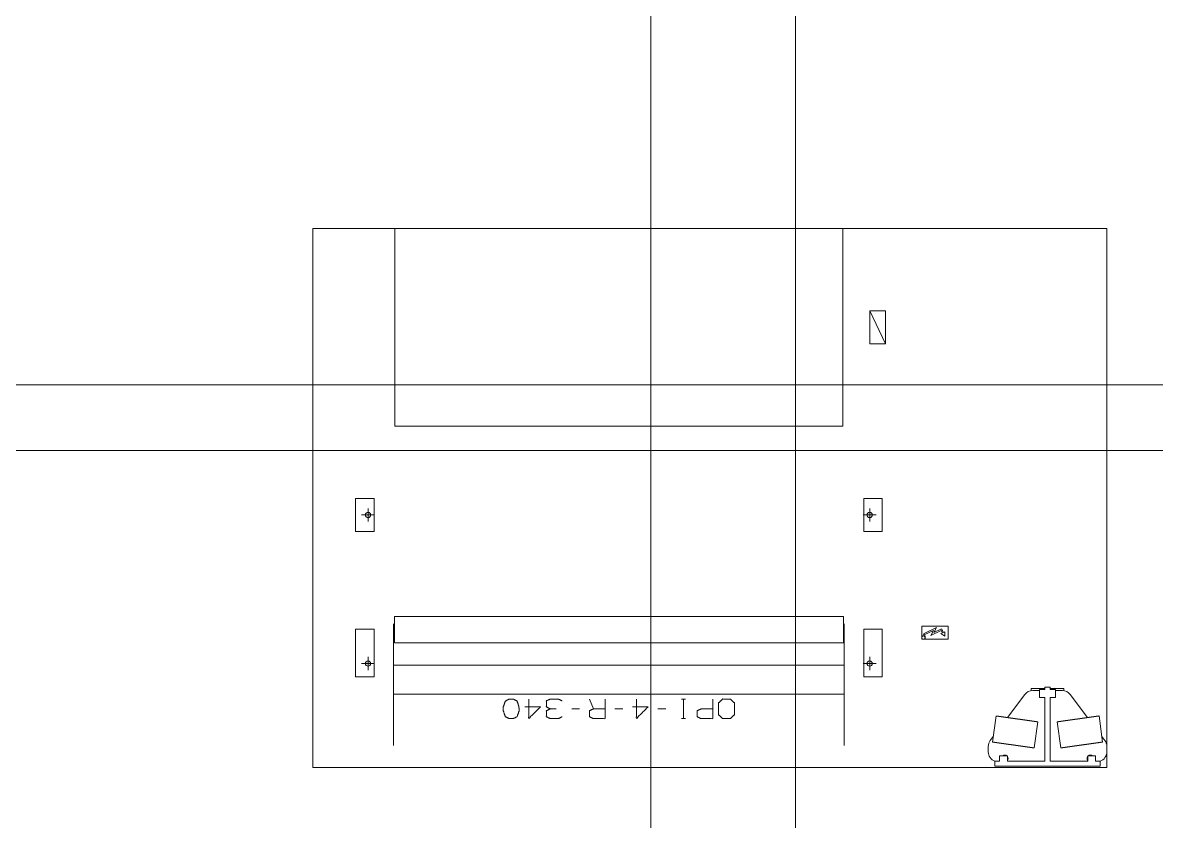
# Model space of a CAD drawing. Header units: millimetres. Extents: x 3056 to 110866, y 16649 to 58349.
# Drawn here: x 74738 to 83344, y 44535 to 50597 of the extents above; entities that cross this region are included whole.
import ezdxf

# ---------------------------------------------------------------- set-up
doc = ezdxf.new("R2010")
doc.units = ezdxf.units.MM
doc.layers.add('1', color=7, linetype='Continuous', true_color=0xffffff)

msp = doc.modelspace()

# ---------------------------------------------------------------- linework, layer by layer
at = {"layer": '1', "color": 143, "linetype": 'Continuous', "lineweight": 13}
for p, q in [((79506.5, 54003.3), (79506.5, 17870.4)), ((80606.5, 17870.4), (80606.5, 53903.3)), ((90886.5, 47849.3), (49320.5, 47849.3)), ((90886.5, 47349.3), (49320.5, 47349.3))]:
    msp.add_line(p, q, dxfattribs=at)
at = {"layer": '1', "color": 4, "linetype": 'Continuous', "lineweight": 13}
for p, q in [((76940.5, 44942.3), (76940.5, 49035.3)), ((76940.5, 44942.3), (76940.5, 49035.3)), ((76940.5, 49035.3), (82968.5, 49035.3)), ((76940.5, 49035.3), (82968.5, 49035.3)), ((82968.5, 49035.3), (82968.5, 44942.3)), ((82968.5, 49035.3), (82968.5, 44942.3)), ((81288.5, 48160.3), (81168.5, 48410.3)), ((81168.5, 48410.3), (81288.5, 48410.3)), ((81168.5, 48160.3), (81168.5, 48410.3)), ((81288.5, 48410.3), (81288.5, 48160.3)), ((81288.5, 48160.3), (81168.5, 48160.3)), ((77564.5, 47535.3), (80964.5, 47535.3)), ((77266, 46735.3), (77266, 46985.3)), ((77266, 46985.3), (77406, 46985.3)), ((77360.5, 46810.3), (77360.5, 46910.3)), ((77406, 46985.3), (77406, 46735.3)), ((81123, 46735.3), (81123, 46985.3)), ((81123, 46985.3), (81263.5, 46985.3)), ((81168.5, 46810.3), (81168.5, 46910.3)), ((81263.5, 46985.3), (81263.5, 46735.3)), ((77410.5, 46860.3), (77310.5, 46860.3)), ((81218.5, 46860.3), (81118.5, 46860.3)), ((77406, 46735.3), (77266, 46735.3)), ((81263.5, 46735.3), (81123, 46735.3)), ((77560.5, 46090.3), (80968.5, 46090.3)), ((77560.5, 45890.3), (77560.5, 46090.3)), ((80968.5, 46090.3), (80968.5, 45890.3)), ((77266, 45632.3), (77266, 45992.3)), ((77266, 45992.3), (77406, 45992.3)), ((77406, 45992.3), (77406, 45632.3)), ((81123, 45632.3), (81123, 45992.3)), ((81123, 45992.3), (81263.5, 45992.3)), ((81263.5, 45992.3), (81263.5, 45632.3)), ((81563.5, 45917.3), (81563.5, 46017.3)), ((81563.5, 46017.3), (81763.5, 46017.3)), ((81576.7, 45958.7), (81675.5, 46005)), ((81576.7, 45958.7), (81581.3, 45949.8)), ((81581.3, 45949.8), (81652.6, 45983.2)), ((81652.6, 45983.2), (81633.2, 45946.6)), ((81710, 45982.7), (81633.2, 45946.6)), ((81675.5, 46005), (81656, 45968.4)), ((81656, 45968.4), (81714.1, 45995.6)), ((81720.4, 45964.6), (81709.3, 45959.5)), ((81709.3, 45959.5), (81740.1, 45940.3)), ((81710, 45982.7), (81720.4, 45964.6)), ((81714.1, 45995.6), (81729.5, 45968.8)), ((81740.1, 45973.8), (81729.5, 45968.8)), ((81740.1, 45973.8), (81740.1, 45940.3)), ((81763.5, 46017.3), (81763.5, 45917.3)), ((80968.5, 45890.3), (77560.5, 45890.3)), ((81563.5, 45942.3), (81588.5, 45942.3)), ((81763.5, 45917.3), (81563.5, 45917.3)), ((81588.5, 45942.3), (81588.5, 45917.3)), ((77410.5, 45732.3), (77310.5, 45732.3)), ((77360.5, 45682.3), (77360.5, 45782.3)), ((80974.5, 45719.7), (77554.5, 45719.7)), ((81218.5, 45732.3), (81118.5, 45732.3)), ((81168.5, 45682.3), (81168.5, 45782.3)), ((77406, 45632.3), (77266, 45632.3)), ((81263.5, 45632.3), (81123, 45632.3)), ((82393.5, 45527.2), (82393.5, 45543.3)), ((82498.5, 45543.3), (82393.5, 45543.3)), ((82406, 45528.3), (82458.5, 45528.3)), ((82458.5, 45475.3), (82458.5, 45535.3)), ((82498.5, 45535.3), (82458.5, 45535.3)), ((82498.5, 45553.3), (82538.5, 45553.3)), ((82498.5, 45535.3), (82498.5, 45553.3)), ((82538.5, 45535.3), (82538.5, 45553.3)), ((82643.5, 45543.3), (82538.5, 45543.3)), ((82538.5, 45535.3), (82578.5, 45535.3)), ((82578.5, 45475.3), (82578.5, 45535.3)), ((82578.5, 45528.3), (82631, 45528.3)), ((82643.5, 45527.2), (82643.5, 45543.3)), ((77554.5, 45500.6), (80974.5, 45500.6)), ((79040.9, 45463.1), (79070.6, 45388.1)), ((79769.6, 45463.1), (79739.9, 45463.1)), ((79754, 45314.6), (79754, 45463.1)), ((82346, 45498.3), (82214.1, 45322.4)), ((82498.5, 45475.3), (82458.5, 45475.3)), ((82498.5, 44992.3), (82498.5, 45475.3)), ((82538.5, 45475.3), (82578.5, 45475.3)), ((82538.5, 44992.3), (82538.5, 45475.3)), ((82822.9, 45322.4), (82691, 45498.3)), ((78907.1, 45388.1), (78966.5, 45388.1)), ((79234, 45388.1), (79293.4, 45388.1)), ((79560.9, 45388.1), (79620.3, 45388.1)), ((79769.6, 45314.6), (79739.9, 45314.6)), ((82127.7, 45334.6), (82099.9, 45136.5)), ((82416.7, 45092), (82444.6, 45290.1)), ((82592.4, 45290.1), (82620.2, 45092)), ((82937.1, 45136.5), (82909.3, 45334.6)), ((82068.5, 45062.3), (82068.5, 45103.3)), ((82105.7, 45177.9), (82083.5, 45148.3)), ((82953.5, 45148.3), (82931.3, 45177.9)), ((82153.5, 44992.3), (82153.5, 45032.3)), ((82153.5, 45032.3), (82213.5, 45032.3)), ((82213.5, 44992.3), (82213.5, 45032.3)), ((82823.5, 44992.3), (82823.5, 45032.3)), ((82823.5, 45032.3), (82883.5, 45032.3)), ((82883.5, 44992.3), (82883.5, 45032.3)), ((82968.5, 44942.3), (76940.5, 44942.3)), ((82968.5, 44942.3), (76940.5, 44942.3)), ((82153.5, 44992.3), (82118.5, 44992.3)), ((82118.5, 44952.3), (82118.5, 44992.3)), ((82118.5, 44952.3), (82918.5, 44952.3)), ((82498.5, 44992.3), (82213.5, 44992.3)), ((82823.5, 44992.3), (82538.5, 44992.3)), ((82918.5, 44992.3), (82883.5, 44992.3)), ((82918.5, 44952.3), (82918.5, 44992.3))]:
    msp.add_line(p, q, dxfattribs=at)
for centre, radius in [((77360.5, 46860.3), 20), ((81168.5, 46860.3), 20), ((81576, 45929.8), 12.5), ((77360.5, 45732.3), 20), ((81168.5, 45732.3), 20)]:
    msp.add_circle(centre, radius, dxfattribs=at)
for centre, radius, start, end in [((82406, 45453.3), 75, 90, 143.1301), ((82631, 45453.3), 75, 36.8699, 90), ((82143.5, 45103.3), 75, 143.1301, 180), ((82893.5, 45103.3), 75, 0, 36.8699), ((82143.5, 45062.3), 75, 180, 250.52766), ((82193.5, 45012.3), 25, 90, 126.87188), ((82193.5, 45012.3), 25, 53.12812, 90), ((82193.5, 45012.3), 25, 323.12812, 36.86625), ((82843.5, 45012.3), 25, 143.13375, 216.87188), ((82843.5, 45012.3), 25, 90, 126.87188), ((82843.5, 45012.3), 25, 53.12812, 90), ((82893.5, 45062.3), 75, 289.47234, 0)]:
    msp.add_arc(centre, radius, start, end, dxfattribs=at)
for points, knots in [([(77564.5, 49035.3), (77564.5, 49035.2), (77564.5, 49034.9), (77564.5, 49034.4), (77564.5, 49033.7), (77564.5, 49032.7), (77564.5, 49031.6), (77564.5, 49030.9), (77564.5, 49029.5), (77564.5, 49028.7), (77564.5, 49027), (77564.5, 49025.1), (77564.5, 49022.9), (77564.5, 49020.6), (77564.5, 49018), (77564.5, 49015.3), (77564.5, 49012.3), (77564.5, 49009.2), (77564.5, 49005.9), (77564.5, 49002.3), (77564.5, 48998.6), (77564.5, 48994.7), (77564.5, 48990.5), (77564.5, 48986.2), (77564.5, 48981.7), (77564.5, 48977), (77564.5, 48974.6), (77564.5, 48969.6), (77564.5, 48964.4), (77564.5, 48959.1), (77564.5, 48953.5), (77564.5, 48947.8), (77564.5, 48941.9), (77564.5, 48935.8), (77564.5, 48929.6), (77564.5, 48923.1), (77564.5, 48916.5), (77564.5, 48909.7), (77564.5, 48902.8), (77564.5, 48895.7), (77564.5, 48888.4), (77564.5, 48884.7), (77564.5, 48877.2), (77564.5, 48869.5), (77564.5, 48861.6), (77564.5, 48853.6), (77564.5, 48845.4), (77564.5, 48837.1), (77564.5, 48828.6), (77564.5, 48820), (77564.5, 48811.2), (77564.5, 48802.3), (77564.5, 48793.3), (77564.5, 48784.1), (77564.5, 48774.7), (77564.5, 48765.3), (77564.5, 48755.7), (77564.5, 48746), (77564.5, 48736.1), (77564.5, 48726.1), (77564.5, 48716), (77564.5, 48705.8), (77564.5, 48695.5), (77564.5, 48685.1), (77564.5, 48674.5), (77564.5, 48663.9), (77564.5, 48653.1), (77564.5, 48642.3), (77564.5, 48631.3), (77564.5, 48620.3), (77564.5, 48609.1), (77564.5, 48597.9), (77564.5, 48586.6), (77564.5, 48575.2), (77564.5, 48563.7), (77564.5, 48557.9), (77564.5, 48546.3), (77564.5, 48540.5), (77564.5, 48528.8), (77564.5, 48517.1), (77564.5, 48511.1), (77564.5, 48499.3), (77564.5, 48487.4), (77564.5, 48475.4), (77564.5, 48463.4), (77564.5, 48451.3), (77564.5, 48439.2), (77564.5, 48427), (77564.5, 48414.9), (77564.5, 48402.6), (77564.5, 48390.4), (77564.5, 48378.1), (77564.5, 48365.7), (77564.5, 48353.4), (77564.5, 48341), (77564.5, 48328.7), (77564.5, 48316.3), (77564.5, 48303.9), (77564.5, 48291.5), (77564.5, 48285.3)], [0, 0, 0.000141, 0.00055, 0.001235, 0.002187, 0.003415, 0.004918, 0.005807, 0.007719, 0.008735, 0.011056, 0.013638, 0.016496, 0.019621, 0.023015, 0.026677, 0.0306, 0.034791, 0.03925, 0.043963, 0.048944, 0.054186, 0.059683, 0.06544, 0.071444, 0.077709, 0.080969, 0.087608, 0.094502, 0.101642, 0.109022, 0.116656, 0.124523, 0.13263, 0.140976, 0.149556, 0.158368, 0.167413, 0.176684, 0.186181, 0.195897, 0.200814, 0.210861, 0.221127, 0.231597, 0.242287, 0.25318, 0.264279, 0.275574, 0.287075, 0.298766, 0.310647, 0.322719, 0.334975, 0.347414, 0.360029, 0.372821, 0.385789, 0.398919, 0.412212, 0.425674, 0.439284, 0.453049, 0.46697, 0.481031, 0.495234, 0.509578, 0.524049, 0.538661, 0.553393, 0.568245, 0.583216, 0.598301, 0.613499, 0.628802, 0.636507, 0.651958, 0.659705, 0.675298, 0.690982, 0.698863, 0.714675, 0.730557, 0.746516, 0.762546, 0.778633, 0.79479, 0.810997, 0.82726, 0.843572, 0.85992, 0.87631, 0.892735, 0.909181, 0.925663, 0.942159, 0.958676, 0.9752, 0.991731, 1, 1]), ([(80964.5, 48285.3), (80964.5, 48297.7), (80964.5, 48310.1), (80964.5, 48322.5), (80964.5, 48334.9), (80964.5, 48347.2), (80964.5, 48359.6), (80964.5, 48371.9), (80964.5, 48384.2), (80964.5, 48396.5), (80964.5, 48408.7), (80964.5, 48414.9), (80964.5, 48427), (80964.5, 48439.2), (80964.5, 48451.3), (80964.5, 48463.4), (80964.5, 48475.4), (80964.5, 48487.4), (80964.5, 48499.3), (80964.5, 48511.1), (80964.5, 48522.9), (80964.5, 48534.7), (80964.5, 48546.3), (80964.5, 48557.9), (80964.5, 48569.4), (80964.5, 48575.2), (80964.5, 48586.6), (80964.5, 48592.2), (80964.5, 48603.5), (80964.5, 48614.7), (80964.5, 48625.8), (80964.5, 48636.8), (80964.5, 48647.7), (80964.5, 48658.5), (80964.5, 48669.2), (80964.5, 48679.8), (80964.5, 48690.3), (80964.5, 48700.7), (80964.5, 48710.9), (80964.5, 48721.1), (80964.5, 48726.1), (80964.5, 48736.1), (80964.5, 48746), (80964.5, 48755.7), (80964.5, 48765.3), (80964.5, 48770), (80964.5, 48779.4), (80964.5, 48788.7), (80964.5, 48797.8), (80964.5, 48806.8), (80964.5, 48815.6), (80964.5, 48824.3), (80964.5, 48832.9), (80964.5, 48841.3), (80964.5, 48849.5), (80964.5, 48857.6), (80964.5, 48865.5), (80964.5, 48873.3), (80964.5, 48880.9), (80964.5, 48888.4), (80964.5, 48895.7), (80964.5, 48902.8), (80964.5, 48909.7), (80964.5, 48916.5), (80964.5, 48923.1), (80964.5, 48926.4), (80964.5, 48932.7), (80964.5, 48938.9), (80964.5, 48944.9), (80964.5, 48950.7), (80964.5, 48956.3), (80964.5, 48961.8), (80964.5, 48964.4), (80964.5, 48969.6), (80964.5, 48974.6), (80964.5, 48979.4), (80964.5, 48984), (80964.5, 48988.4), (80964.5, 48992.6), (80964.5, 48996.6), (80964.5, 48998.6), (80964.5, 49002.3), (80964.5, 49005.9), (80964.5, 49009.2), (80964.5, 49012.3), (80964.5, 49015.3), (80964.5, 49016.7), (80964.5, 49019.3), (80964.5, 49021.8), (80964.5, 49022.9), (80964.5, 49025.1), (80964.5, 49027), (80964.5, 49028.7), (80964.5, 49030.3), (80964.5, 49031.6), (80964.5, 49032.7), (80964.5, 49033.7), (80964.5, 49034), (80964.5, 49034.6), (80964.5, 49035), (80964.5, 49035.2), (80964.5, 49035.3)], [0, 0, 0.016538, 0.033069, 0.049586, 0.066096, 0.082585, 0.099045, 0.115485, 0.131896, 0.148265, 0.164598, 0.17274, 0.189003, 0.20521, 0.221367, 0.237454, 0.253484, 0.269443, 0.285325, 0.301137, 0.316856, 0.332498, 0.348042, 0.363493, 0.378846, 0.386501, 0.401699, 0.409241, 0.42427, 0.439185, 0.453973, 0.468642, 0.483183, 0.497598, 0.511871, 0.526003, 0.539987, 0.55383, 0.567525, 0.581057, 0.587788, 0.601081, 0.614211, 0.627179, 0.639971, 0.646279, 0.658802, 0.671156, 0.68332, 0.695293, 0.707083, 0.718675, 0.730077, 0.741274, 0.752267, 0.763054, 0.773638, 0.784009, 0.794162, 0.804103, 0.813819, 0.823316, 0.832587, 0.841632, 0.850444, 0.85479, 0.863257, 0.871484, 0.879471, 0.887225, 0.894725, 0.901992, 0.905498, 0.912392, 0.919031, 0.925423, 0.931554, 0.937439, 0.943069, 0.948438, 0.951056, 0.956037, 0.96075, 0.965209, 0.9694, 0.973323, 0.975158, 0.978678, 0.981938, 0.983504, 0.986362, 0.988944, 0.991265, 0.993304, 0.995082, 0.996585, 0.997813, 0.998293, 0.999111, 0.999654, 0.999929, 1, 1]), ([(77564.5, 48285.3), (77564.5, 48272.9), (77564.5, 48260.5), (77564.5, 48248.1), (77564.5, 48235.7), (77564.5, 48229.5), (77564.5, 48217.2), (77564.5, 48204.9), (77564.5, 48192.5), (77564.5, 48180.2), (77564.5, 48168), (77564.5, 48155.7), (77564.5, 48143.5), (77564.5, 48131.4), (77564.5, 48119.3), (77564.5, 48107.2), (77564.5, 48095.2), (77564.5, 48083.2), (77564.5, 48071.3), (77564.5, 48059.4), (77564.5, 48047.7), (77564.5, 48035.9), (77564.5, 48024.3), (77564.5, 48012.7), (77564.5, 48001.2), (77564.5, 47995.4), (77564.5, 47984), (77564.5, 47978.4), (77564.5, 47967.1), (77564.5, 47955.9), (77564.5, 47944.8), (77564.5, 47933.8), (77564.5, 47928.3), (77564.5, 47917.5), (77564.5, 47906.7), (77564.5, 47896.1), (77564.5, 47885.5), (77564.5, 47875.1), (77564.5, 47864.8), (77564.5, 47854.6), (77564.5, 47844.5), (77564.5, 47839.5), (77564.5, 47829.6), (77564.5, 47819.8), (77564.5, 47810.1), (77564.5, 47800.6), (77564.5, 47795.9), (77564.5, 47786.5), (77564.5, 47777.3), (77564.5, 47768.3), (77564.5, 47759.4), (77564.5, 47750.6), (77564.5, 47742), (77564.5, 47733.5), (77564.5, 47725.2), (77564.5, 47717), (77564.5, 47709), (77564.5, 47701.1), (77564.5, 47693.4), (77564.5, 47685.9), (77564.5, 47678.5), (77564.5, 47671.3), (77564.5, 47664.3), (77564.5, 47657.4), (77564.5, 47650.7), (77564.5, 47644.2), (77564.5, 47637.9), (77564.5, 47631.7), (77564.5, 47625.7), (77564.5, 47619.9), (77564.5, 47617.1), (77564.5, 47611.5), (77564.5, 47608.8), (77564.5, 47603.5), (77564.5, 47598.5), (77564.5, 47593.6), (77564.5, 47588.9), (77564.5, 47584.4), (77564.5, 47580.1), (77564.5, 47575.9), (77564.5, 47572), (77564.5, 47570.1), (77564.5, 47566.5), (77564.5, 47563.1), (77564.5, 47559.8), (77564.5, 47556.8), (77564.5, 47553.9), (77564.5, 47551.3), (77564.5, 47548.8), (77564.5, 47546.6), (77564.5, 47544.6), (77564.5, 47542.7), (77564.5, 47541.1), (77564.5, 47539.7), (77564.5, 47538.4), (77564.5, 47537.4), (77564.5, 47536.6), (77564.5, 47536), (77564.5, 47535.6), (77564.5, 47535.4), (77564.5, 47535.3)], [0, 0, 0.016531, 0.033062, 0.049579, 0.06609, 0.07433, 0.090812, 0.107259, 0.123684, 0.140074, 0.156429, 0.172734, 0.188998, 0.205204, 0.221361, 0.237455, 0.253478, 0.269438, 0.285327, 0.301132, 0.316859, 0.332494, 0.348044, 0.363496, 0.378849, 0.386497, 0.401695, 0.409237, 0.424266, 0.439181, 0.453969, 0.468645, 0.475948, 0.490419, 0.504763, 0.518965, 0.533027, 0.546948, 0.560713, 0.574323, 0.587785, 0.594432, 0.607647, 0.620693, 0.633569, 0.646276, 0.652584, 0.665023, 0.677278, 0.68935, 0.701232, 0.71293, 0.724424, 0.73572, 0.746818, 0.757712, 0.768401, 0.778878, 0.789137, 0.799184, 0.809013, 0.818622, 0.828006, 0.837165, 0.846097, 0.854789, 0.863256, 0.871483, 0.87947, 0.887224, 0.890977, 0.898357, 0.901991, 0.909004, 0.915771, 0.92229, 0.928555, 0.934567, 0.940317, 0.945813, 0.951056, 0.953546, 0.958393, 0.962979, 0.967304, 0.971361, 0.975157, 0.978685, 0.981945, 0.984929, 0.987653, 0.990108, 0.992288, 0.994193, 0.99583, 0.997199, 0.998293, 0.999111, 0.999654, 0.999929, 1, 1]), ([(80964.5, 47535.3), (80964.5, 47535.4), (80964.5, 47535.7), (80964.5, 47536.2), (80964.5, 47536.6), (80964.5, 47537.4), (80964.5, 47538.4), (80964.5, 47539.7), (80964.5, 47541.1), (80964.5, 47542.7), (80964.5, 47544.6), (80964.5, 47546.6), (80964.5, 47548.8), (80964.5, 47550), (80964.5, 47552.6), (80964.5, 47555.3), (80964.5, 47558.2), (80964.5, 47561.4), (80964.5, 47564.7), (80964.5, 47568.3), (80964.5, 47572), (80964.5, 47575.9), (80964.5, 47580.1), (80964.5, 47584.4), (80964.5, 47588.9), (80964.5, 47593.6), (80964.5, 47598.5), (80964.5, 47603.5), (80964.5, 47608.8), (80964.5, 47611.5), (80964.5, 47617.1), (80964.5, 47622.8), (80964.5, 47628.7), (80964.5, 47634.8), (80964.5, 47641), (80964.5, 47647.5), (80964.5, 47654.1), (80964.5, 47660.9), (80964.5, 47667.8), (80964.5, 47674.9), (80964.5, 47678.5), (80964.5, 47685.9), (80964.5, 47693.4), (80964.5, 47701.1), (80964.5, 47709), (80964.5, 47717), (80964.5, 47721.1), (80964.5, 47729.3), (80964.5, 47737.7), (80964.5, 47746.3), (80964.5, 47755), (80964.5, 47763.8), (80964.5, 47772.8), (80964.5, 47781.9), (80964.5, 47791.2), (80964.5, 47800.6), (80964.5, 47810.1), (80964.5, 47819.8), (80964.5, 47829.6), (80964.5, 47839.5), (80964.5, 47849.5), (80964.5, 47859.7), (80964.5, 47864.8), (80964.5, 47875.1), (80964.5, 47885.5), (80964.5, 47896.1), (80964.5, 47906.7), (80964.5, 47917.5), (80964.5, 47928.3), (80964.5, 47939.3), (80964.5, 47950.3), (80964.5, 47961.5), (80964.5, 47972.7), (80964.5, 47978.4), (80964.5, 47989.7), (80964.5, 48001.2), (80964.5, 48006.9), (80964.5, 48018.5), (80964.5, 48024.3), (80964.5, 48035.9), (80964.5, 48047.7), (80964.5, 48059.4), (80964.5, 48065.4), (80964.5, 48077.2), (80964.5, 48089.2), (80964.5, 48101.2), (80964.5, 48113.2), (80964.5, 48125.3), (80964.5, 48137.5), (80964.5, 48149.6), (80964.5, 48161.9), (80964.5, 48174.1), (80964.5, 48180.2), (80964.5, 48192.5), (80964.5, 48204.9), (80964.5, 48217.2), (80964.5, 48229.5), (80964.5, 48241.9), (80964.5, 48254.3), (80964.5, 48266.7), (80964.5, 48279.1), (80964.5, 48285.3)], [0, 0, 0.000141, 0.00055, 0.001228, 0.001707, 0.002801, 0.00417, 0.005807, 0.007712, 0.009892, 0.012347, 0.015071, 0.018055, 0.019622, 0.023015, 0.026677, 0.0306, 0.034791, 0.03925, 0.043963, 0.048944, 0.054187, 0.059683, 0.065433, 0.071445, 0.07771, 0.084229, 0.090996, 0.098009, 0.101643, 0.109023, 0.11665, 0.124524, 0.132631, 0.140977, 0.149557, 0.158369, 0.167415, 0.176686, 0.186182, 0.190987, 0.200816, 0.210863, 0.221122, 0.231599, 0.242288, 0.247735, 0.258728, 0.269925, 0.281327, 0.292919, 0.304709, 0.316682, 0.328846, 0.341193, 0.353724, 0.366431, 0.379307, 0.392353, 0.405568, 0.418946, 0.432478, 0.439287, 0.453052, 0.466973, 0.481035, 0.495237, 0.509581, 0.524052, 0.538657, 0.553397, 0.568249, 0.58322, 0.590763, 0.605904, 0.621151, 0.628806, 0.644209, 0.651956, 0.667506, 0.683141, 0.698868, 0.706749, 0.722596, 0.738521, 0.754516, 0.770581, 0.786703, 0.802889, 0.819123, 0.835408, 0.851741, 0.859926, 0.876316, 0.892741, 0.909188, 0.92567, 0.942165, 0.958683, 0.975207, 0.991738, 1, 1]), ([(77554.5, 46034.3), (77554.5, 46031.6), (77554.5, 46026), (77554.5, 46023.2), (77554.5, 46017.4), (77554.5, 46011.5), (77554.5, 46005.4), (77554.5, 45999.1), (77554.5, 45992.6), (77554.5, 45986), (77554.5, 45979.3), (77554.5, 45975.8), (77554.5, 45968.8), (77554.5, 45961.7), (77554.5, 45954.4), (77554.5, 45947), (77554.5, 45939.5), (77554.5, 45935.7), (77554.5, 45927.9), (77554.5, 45920), (77554.5, 45912), (77554.5, 45903.9), (77554.5, 45895.6), (77554.5, 45887.3), (77554.5, 45878.8), (77554.5, 45870.2), (77554.5, 45861.5), (77554.5, 45857.1), (77554.5, 45848.2), (77554.5, 45839.2), (77554.5, 45830.2), (77554.5, 45821.1), (77554.5, 45816.5), (77554.5, 45807.2), (77554.5, 45802.5), (77554.5, 45793.1), (77554.5, 45783.7), (77554.5, 45774.1), (77554.5, 45764.5), (77554.5, 45754.9), (77554.5, 45745.1), (77554.5, 45735.4), (77554.5, 45725.5), (77554.5, 45715.7), (77554.5, 45705.7), (77554.5, 45695.8), (77554.5, 45685.8), (77554.5, 45675.8), (77554.5, 45665.7), (77554.5, 45655.6), (77554.5, 45645.5), (77554.5, 45635.4), (77554.5, 45625.3), (77554.5, 45615.2), (77554.5, 45610.1)], [0, 0, 0.006424, 0.019473, 0.026097, 0.039744, 0.05379, 0.068223, 0.08303, 0.098224, 0.113779, 0.129709, 0.137855, 0.154309, 0.171112, 0.188252, 0.205728, 0.223542, 0.232523, 0.250798, 0.269385, 0.288272, 0.307457, 0.326917, 0.346652, 0.366661, 0.386932, 0.407452, 0.417831, 0.438713, 0.45982, 0.481151, 0.502707, 0.513522, 0.535377, 0.546392, 0.568522, 0.590839, 0.613305, 0.635946, 0.658725, 0.681653, 0.704705, 0.727883, 0.751173, 0.774562, 0.798039, 0.821603, 0.845242, 0.868944, 0.892695, 0.916496, 0.940335, 0.964186, 0.988062, 1, 1]), ([(80974.5, 45110.1), (80974.5, 45110.2), (80974.5, 45110.4), (80974.5, 45110.8), (80974.5, 45111.4), (80974.5, 45112.2), (80974.5, 45113.2), (80974.5, 45114.4), (80974.5, 45115.8), (80974.5, 45117.5), (80974.5, 45119.3), (80974.5, 45121.3), (80974.5, 45123.5), (80974.5, 45126), (80974.5, 45128.6), (80974.5, 45129.9), (80974.5, 45132.8), (80974.5, 45136), (80974.5, 45139.3), (80974.5, 45142.7), (80974.5, 45146.4), (80974.5, 45150.3), (80974.5, 45154.4), (80974.5, 45158.6), (80974.5, 45163), (80974.5, 45167.6), (80974.5, 45172.4), (80974.5, 45177.4), (80974.5, 45182.5), (80974.5, 45187.9), (80974.5, 45193.3), (80974.5, 45199), (80974.5, 45204.8), (80974.5, 45210.8), (80974.5, 45213.9), (80974.5, 45220.1), (80974.5, 45226.5), (80974.5, 45233.1), (80974.5, 45239.8), (80974.5, 45246.7), (80974.5, 45253.7), (80974.5, 45260.8), (80974.5, 45264.4), (80974.5, 45271.8), (80974.5, 45279.3), (80974.5, 45286.9), (80974.5, 45294.7), (80974.5, 45302.6), (80974.5, 45310.6), (80974.5, 45318.7), (80974.5, 45327), (80974.5, 45335.4), (80974.5, 45339.6), (80974.5, 45348.2), (80974.5, 45356.8), (80974.5, 45365.5), (80974.5, 45374.4), (80974.5, 45383.4), (80974.5, 45392.4), (80974.5, 45401.5), (80974.5, 45410.7), (80974.5, 45420), (80974.5, 45429.4), (80974.5, 45438.8), (80974.5, 45448.4), (80974.5, 45457.9), (80974.5, 45467.6), (80974.5, 45477.3), (80974.5, 45487), (80974.5, 45496.9), (80974.5, 45506.7), (80974.5, 45516.6), (80974.5, 45526.5), (80974.5, 45536.5), (80974.5, 45546.5), (80974.5, 45556.5), (80974.5, 45566.6), (80974.5, 45576.6), (80974.5, 45586.7), (80974.5, 45596.8), (80974.5, 45606.9), (80974.5, 45617), (80974.5, 45627), (80974.5, 45637.1), (80974.5, 45647.2), (80974.5, 45657.3), (80974.5, 45667.3), (80974.5, 45672.3), (80974.5, 45682.3), (80974.5, 45687.3), (80974.5, 45697.2), (80974.5, 45707.2), (80974.5, 45712.1), (80974.5, 45722), (80974.5, 45731.8), (80974.5, 45741.6), (80974.5, 45751.3), (80974.5, 45760.9), (80974.5, 45765.7), (80974.5, 45775.3), (80974.5, 45784.8), (80974.5, 45794.2), (80974.5, 45803.5), (80974.5, 45812.8), (80974.5, 45822), (80974.5, 45831.1), (80974.5, 45840.1), (80974.5, 45849), (80974.5, 45857.8), (80974.5, 45866.5), (80974.5, 45875.1), (80974.5, 45879.4), (80974.5, 45887.9), (80974.5, 45896.2), (80974.5, 45904.4), (80974.5, 45912.5), (80974.5, 45916.5), (80974.5, 45924.4), (80974.5, 45932.2), (80974.5, 45939.8), (80974.5, 45947.4), (80974.5, 45954.8), (80974.5, 45962), (80974.5, 45969.1), (80974.5, 45976), (80974.5, 45979.5), (80974.5, 45986.2), (80974.5, 45992.8), (80974.5, 45999.2), (80974.5, 46005.4), (80974.5, 46011.6), (80974.5, 46014.5), (80974.5, 46020.4), (80974.5, 46026.1), (80974.5, 46028.8), (80974.5, 46034.3)], [0, 0, 0.000052, 0.000275, 0.000716, 0.001374, 0.002256, 0.003355, 0.004672, 0.006213, 0.00797, 0.00994, 0.012133, 0.014538, 0.017155, 0.019989, 0.021455, 0.02461, 0.027971, 0.031538, 0.035317, 0.039302, 0.043488, 0.047879, 0.052472, 0.057264, 0.062251, 0.067433, 0.07281, 0.078375, 0.08413, 0.090073, 0.096194, 0.102504, 0.108986, 0.112318, 0.119063, 0.125986, 0.133074, 0.140329, 0.147749, 0.155325, 0.16306, 0.166965, 0.174936, 0.183049, 0.191306, 0.199711, 0.208254, 0.216929, 0.225741, 0.234679, 0.243743, 0.248335, 0.257577, 0.266933, 0.276403, 0.285983, 0.295665, 0.305445, 0.315322, 0.325296, 0.335351, 0.345491, 0.355712, 0.366007, 0.376376, 0.386815, 0.39731, 0.407868, 0.418478, 0.429134, 0.439842, 0.450589, 0.461371, 0.472192, 0.483037, 0.493905, 0.50479, 0.515692, 0.526605, 0.537524, 0.548443, 0.559357, 0.57027, 0.581167, 0.592046, 0.602908, 0.60833, 0.619152, 0.624546, 0.635316, 0.646052, 0.651405, 0.662073, 0.672694, 0.683258, 0.693765, 0.704209, 0.709397, 0.719738, 0.73001, 0.740202, 0.750313, 0.760339, 0.770279, 0.780122, 0.789868, 0.79951, 0.809049, 0.81848, 0.827801, 0.832428, 0.841572, 0.85059, 0.859482, 0.868243, 0.87256, 0.88112, 0.889543, 0.897822, 0.905959, 0.913946, 0.921779, 0.929458, 0.936981, 0.940698, 0.947981, 0.955092, 0.962032, 0.968806, 0.975408, 0.978614, 0.984947, 0.991096, 0.994125, 1, 1]), ([(77554.5, 45610.1), (77554.5, 45599.9), (77554.5, 45589.7), (77554.5, 45579.5), (77554.5, 45569.3), (77554.5, 45559.2), (77554.5, 45549.1), (77554.5, 45538.9), (77554.5, 45528.9), (77554.5, 45518.8), (77554.5, 45508.8), (77554.5, 45498.8), (77554.5, 45493.9), (77554.5, 45484), (77554.5, 45474.1), (77554.5, 45469.2), (77554.5, 45459.5), (77554.5, 45454.6), (77554.5, 45445), (77554.5, 45435.4), (77554.5, 45430.6), (77554.5, 45421.1), (77554.5, 45411.7), (77554.5, 45402.4), (77554.5, 45393.2), (77554.5, 45384), (77554.5, 45375), (77554.5, 45366), (77554.5, 45357.2), (77554.5, 45348.4), (77554.5, 45339.8), (77554.5, 45331.3), (77554.5, 45322.9), (77554.5, 45314.6), (77554.5, 45306.4), (77554.5, 45298.4), (77554.5, 45290.5), (77554.5, 45282.7), (77554.5, 45275), (77554.5, 45267.5), (77554.5, 45260.2), (77554.5, 45253), (77554.5, 45245.9), (77554.5, 45239), (77554.5, 45232.2), (77554.5, 45225.6), (77554.5, 45219.2), (77554.5, 45212.9), (77554.5, 45206.8), (77554.5, 45200.9), (77554.5, 45195.1), (77554.5, 45189.5), (77554.5, 45186.8), (77554.5, 45181.4), (77554.5, 45176.3), (77554.5, 45171.3), (77554.5, 45166.5), (77554.5, 45161.9), (77554.5, 45157.5), (77554.5, 45153.2), (77554.5, 45149.2), (77554.5, 45145.3), (77554.5, 45141.7), (77554.5, 45138.2), (77554.5, 45134.9), (77554.5, 45131.8), (77554.5, 45129), (77554.5, 45126.3), (77554.5, 45123.8), (77554.5, 45121.6), (77554.5, 45119.5), (77554.5, 45117.6), (77554.5, 45116.7), (77554.5, 45115.2), (77554.5, 45113.8), (77554.5, 45112.7), (77554.5, 45111.8), (77554.5, 45111), (77554.5, 45110.5), (77554.5, 45110.2), (77554.5, 45110.1)], [0, 0, 0.020405, 0.040788, 0.061161, 0.081513, 0.101822, 0.1221, 0.142314, 0.162476, 0.182573, 0.202587, 0.222526, 0.232442, 0.252233, 0.271918, 0.281739, 0.301245, 0.310939, 0.330264, 0.349452, 0.359009, 0.377974, 0.396781, 0.415418, 0.433886, 0.452174, 0.470271, 0.488178, 0.505884, 0.523368, 0.54064, 0.55769, 0.574507, 0.59108, 0.60741, 0.623497, 0.639309, 0.654866, 0.670149, 0.685145, 0.699856, 0.714281, 0.72841, 0.742242, 0.755757, 0.768955, 0.781835, 0.794387, 0.80661, 0.818506, 0.830052, 0.84126, 0.846679, 0.857358, 0.867676, 0.877635, 0.887234, 0.896452, 0.9053, 0.913777, 0.921874, 0.929578, 0.936902, 0.943834, 0.950375, 0.956524, 0.96227, 0.967615, 0.972557, 0.977098, 0.981236, 0.984961, 0.986718, 0.989829, 0.992518, 0.994804, 0.996677, 0.998127, 0.999174, 0.999799, 1, 1]), ([(78432.4, 45463.1), (78402.8, 45447.4), (78387.1, 45403.7), (78387.1, 45374), (78402.8, 45328.7), (78432.4, 45314.6), (78462.1, 45314.6), (78491.8, 45328.7), (78507.4, 45374), (78505.9, 45403.7), (78491.8, 45447.4), (78462.1, 45463.1), (78432.4, 45463.1)], [0, 0, 0.07627, 0.181892, 0.249383, 0.358354, 0.433032, 0.500523, 0.575202, 0.684172, 0.751757, 0.856239, 0.932509, 1, 1]), ([(78550.6, 45403.7), (78669.3, 45403.7), (78580.3, 45314.6), (78580.3, 45463.1)], [0, 0, 0.302057, 0.622432, 1, 1]), ([(78832.8, 45449), (78804.6, 45463.1), (78743.7, 45463.1), (78714, 45449), (78714, 45403.7), (78743.7, 45388.1), (78789, 45388.1)], [0, 0, 0.126085, 0.370421, 0.502134, 0.683816, 0.818317, 1, 1]), ([(79159.6, 45463.1), (79159.6, 45314.6), (79070.6, 45314.6), (79040.9, 45328.7), (79040.9, 45374), (79070.6, 45388.1), (79159.6, 45388.1)], [0, 0, 0.339227, 0.542755, 0.617834, 0.721388, 0.796471, 1, 1]), ([(79367.8, 45403.7), (79486.5, 45403.7), (79397.4, 45314.6), (79397.4, 45463.1)], [0, 0, 0.302057, 0.622432, 1, 1]), ([(79976.8, 45463.1), (79976.8, 45314.6), (79887.8, 45314.6), (79858.1, 45328.7), (79858.1, 45374), (79889.3, 45388.1), (79976.8, 45388.1)], [0, 0, 0.339338, 0.542934, 0.618037, 0.721625, 0.799973, 1, 1]), ([(80110.6, 45463.1), (80051.2, 45463.1), (80021.5, 45433.4), (80021.5, 45344.3), (80051.2, 45314.6), (80110.6, 45314.6), (80141.8, 45344.3), (80141.8, 45433.4), (80110.6, 45463.1)], [0, 0, 0.127121, 0.217017, 0.40771, 0.497606, 0.624727, 0.717017, 0.90771, 1, 1]), ([(78743.7, 45388.1), (78714, 45374), (78714, 45328.7), (78743.7, 45314.6), (78804.6, 45314.6), (78834.3, 45328.7)], [0, 0, 0.160402, 0.381659, 0.54205, 0.839609, 1, 1]), ([(82127.7, 45334.6), (82127.7, 45334.6), (82127.8, 45334.6), (82127.9, 45334.6), (82128.1, 45334.5), (82128.6, 45334.5), (82128.9, 45334.4), (82129.3, 45334.4), (82129.7, 45334.3), (82130.2, 45334.2), (82131.3, 45334.1), (82132.6, 45333.9), (82134.1, 45333.7), (82135, 45333.6), (82135.8, 45333.5), (82137.7, 45333.2), (82138.7, 45333), (82139.7, 45332.9), (82142, 45332.6), (82143.2, 45332.4), (82144.4, 45332.2), (82145.8, 45332), (82147.1, 45331.9), (82148.5, 45331.7), (82151.3, 45331.3), (82152.8, 45331.1), (82154.4, 45330.8), (82156, 45330.6), (82159.3, 45330.1), (82162.8, 45329.7), (82166.4, 45329.2), (82168.3, 45328.9), (82170.2, 45328.6), (82174.1, 45328.1), (82176.1, 45327.8), (82180.3, 45327.2), (82184.5, 45326.6), (82186.7, 45326.3), (82188.9, 45326), (82191.2, 45325.7), (82195.8, 45325), (82198.1, 45324.7), (82200.5, 45324.4), (82202.9, 45324), (82205.3, 45323.7), (82207.7, 45323.3), (82210.2, 45323), (82212.7, 45322.6), (82215.2, 45322.3), (82220.3, 45321.6), (82222.9, 45321.2), (82225.5, 45320.8), (82230.8, 45320.1), (82236.1, 45319.4), (82238.8, 45319), (82241.5, 45318.6), (82244.2, 45318.2), (82246.9, 45317.8), (82252.4, 45317.1), (82258, 45316.3), (82263.6, 45315.5), (82266.4, 45315.1), (82269.2, 45314.7), (82272, 45314.3), (82274.8, 45313.9), (82280.5, 45313.1), (82283.3, 45312.7), (82289, 45311.9), (82291.8, 45311.5), (82297.4, 45310.7), (82303.1, 45309.9), (82305.9, 45309.5), (82308.7, 45309.2), (82314.3, 45308.4), (82317, 45308), (82319.8, 45307.6), (82325.3, 45306.8), (82328, 45306.4), (82330.8, 45306.1), (82336.2, 45305.3), (82338.8, 45304.9), (82341.5, 45304.5), (82346.8, 45303.8), (82351.9, 45303.1), (82354.5, 45302.7), (82357.1, 45302.4), (82359.6, 45302), (82362.1, 45301.7), (82364.5, 45301.3), (82367, 45301), (82371.8, 45300.3), (82374.1, 45300), (82378.8, 45299.3), (82381.1, 45299), (82383.3, 45298.7), (82385.5, 45298.4), (82387.7, 45298), (82389.9, 45297.7), (82394.1, 45297.1), (82398.2, 45296.6), (82400.1, 45296.3), (82402.1, 45296), (82404, 45295.8), (82407.7, 45295.2), (82409.5, 45295), (82413, 45294.5), (82416.3, 45294), (82419.4, 45293.6), (82420.9, 45293.4), (82422.4, 45293.2), (82425.2, 45292.8), (82427.8, 45292.4), (82430.3, 45292.1), (82432.5, 45291.8), (82433.5, 45291.6), (82434.6, 45291.5), (82436.5, 45291.2), (82437.3, 45291.1), (82438.2, 45291), (82439.7, 45290.7), (82440.3, 45290.7), (82441, 45290.6), (82441.5, 45290.5), (82442.1, 45290.4), (82442.5, 45290.3), (82443, 45290.3), (82443.3, 45290.2), (82443.7, 45290.2), (82443.9, 45290.1), (82444.2, 45290.1), (82444.3, 45290.1), (82444.5, 45290.1), (82444.5, 45290.1), (82444.6, 45290.1)], [0, 0, 0.000166, 0.000316, 0.0008, 0.001268, 0.002872, 0.003974, 0.005091, 0.006511, 0.007947, 0.011422, 0.015529, 0.020255, 0.022928, 0.025582, 0.031527, 0.034799, 0.038057, 0.045187, 0.049043, 0.052886, 0.057027, 0.061167, 0.065577, 0.074677, 0.07937, 0.084328, 0.089289, 0.099726, 0.11068, 0.122118, 0.128098, 0.134059, 0.146449, 0.152878, 0.165936, 0.179414, 0.186259, 0.193308, 0.20037, 0.214832, 0.222262, 0.229678, 0.237276, 0.244872, 0.252622, 0.26037, 0.268286, 0.2762, 0.292299, 0.300479, 0.308662, 0.325261, 0.342095, 0.350612, 0.359127, 0.367744, 0.376343, 0.39371, 0.411228, 0.428845, 0.437695, 0.446546, 0.455447, 0.464329, 0.482147, 0.491083, 0.508917, 0.51785, 0.535668, 0.553453, 0.562303, 0.571154, 0.588771, 0.597538, 0.606287, 0.623654, 0.632255, 0.640871, 0.657905, 0.666319, 0.674736, 0.691335, 0.707701, 0.715767, 0.723814, 0.731714, 0.739628, 0.747378, 0.755142, 0.770322, 0.777735, 0.792398, 0.799643, 0.806692, 0.813738, 0.820586, 0.827431, 0.840707, 0.853548, 0.859743, 0.865941, 0.871918, 0.88359, 0.889317, 0.900272, 0.910709, 0.920629, 0.92532, 0.930014, 0.938847, 0.947114, 0.95481, 0.961941, 0.965215, 0.96847, 0.974415, 0.977088, 0.979742, 0.984468, 0.986522, 0.988577, 0.990313, 0.99205, 0.993486, 0.994906, 0.996024, 0.997144, 0.997927, 0.99873, 0.999197, 0.999681, 0.999848, 1, 1]), ([(82592.4, 45290.1), (82592.4, 45290.1), (82592.5, 45290.1), (82592.6, 45290.1), (82592.8, 45290.1), (82593, 45290.1), (82593.3, 45290.2), (82593.6, 45290.2), (82594, 45290.3), (82594.4, 45290.3), (82594.9, 45290.4), (82595.4, 45290.5), (82596, 45290.6), (82596.6, 45290.7), (82597.3, 45290.7), (82598.8, 45291), (82599.6, 45291.1), (82600.5, 45291.2), (82602.4, 45291.5), (82603.4, 45291.6), (82604.4, 45291.8), (82606.7, 45292.1), (82609.1, 45292.4), (82611.8, 45292.8), (82614.6, 45293.2), (82616, 45293.4), (82617.5, 45293.6), (82620.7, 45294), (82624, 45294.5), (82627.4, 45295), (82631.1, 45295.5), (82634.8, 45296), (82636.8, 45296.3), (82638.8, 45296.6), (82642.9, 45297.1), (82647.1, 45297.7), (82649.2, 45298), (82651.4, 45298.4), (82653.6, 45298.7), (82655.9, 45299), (82658.2, 45299.3), (82662.8, 45300), (82665.2, 45300.3), (82670, 45301), (82672.4, 45301.3), (82674.9, 45301.7), (82677.4, 45302), (82679.9, 45302.4), (82682.4, 45302.7), (82685, 45303.1), (82690.2, 45303.8), (82692.8, 45304.2), (82698.1, 45304.9), (82700.8, 45305.3), (82706.2, 45306.1), (82708.9, 45306.4), (82711.6, 45306.8), (82717.1, 45307.6), (82719.9, 45308), (82722.7, 45308.4), (82728.3, 45309.2), (82731.1, 45309.5), (82733.9, 45309.9), (82736.7, 45310.3), (82742.3, 45311.1), (82748, 45311.9), (82753.6, 45312.7), (82756.5, 45313.1), (82762.1, 45313.9), (82764.9, 45314.3), (82770.6, 45315.1), (82773.4, 45315.5), (82778.9, 45316.3), (82784.5, 45317.1), (82790, 45317.8), (82792.7, 45318.2), (82795.5, 45318.6), (82798.2, 45319), (82800.8, 45319.4), (82806.2, 45320.1), (82808.8, 45320.5), (82814, 45321.2), (82816.6, 45321.6), (82821.7, 45322.3), (82824.2, 45322.6), (82826.7, 45323), (82829.2, 45323.3), (82831.7, 45323.7), (82834.1, 45324), (82836.5, 45324.4), (82838.8, 45324.7), (82841.2, 45325), (82845.8, 45325.7), (82848, 45326), (82850.2, 45326.3), (82852.4, 45326.6), (82856.7, 45327.2), (82860.8, 45327.8), (82862.9, 45328.1), (82866.8, 45328.6), (82868.7, 45328.9), (82870.6, 45329.2), (82874.2, 45329.7), (82877.7, 45330.1), (82881, 45330.6), (82882.5, 45330.8), (82884.1, 45331.1), (82885.6, 45331.3), (82888.5, 45331.7), (82889.9, 45331.9), (82891.2, 45332), (82892.5, 45332.2), (82893.7, 45332.4), (82894.9, 45332.6), (82897.2, 45332.9), (82898.2, 45333), (82899.3, 45333.2), (82901.1, 45333.5), (82902, 45333.6), (82902.8, 45333.7), (82904.3, 45333.9), (82905, 45334), (82905.6, 45334.1), (82906.2, 45334.2), (82906.7, 45334.2), (82907.2, 45334.3), (82907.6, 45334.4), (82908, 45334.4), (82908.3, 45334.5), (82908.6, 45334.5), (82908.9, 45334.5), (82909.2, 45334.6), (82909.2, 45334.6), (82909.3, 45334.6)], [0, 0, 0.000152, 0.000319, 0.000786, 0.00127, 0.002073, 0.002856, 0.003976, 0.005094, 0.006514, 0.00795, 0.009687, 0.011423, 0.013478, 0.015532, 0.020258, 0.022912, 0.025585, 0.03153, 0.034785, 0.038059, 0.04519, 0.052886, 0.061153, 0.069986, 0.07468, 0.079371, 0.089291, 0.099728, 0.110683, 0.122121, 0.134043, 0.14024, 0.146452, 0.159293, 0.172569, 0.179414, 0.186262, 0.193308, 0.200357, 0.207602, 0.222265, 0.229678, 0.244858, 0.252622, 0.260372, 0.268286, 0.276186, 0.284233, 0.292283, 0.308648, 0.316964, 0.333681, 0.342095, 0.359129, 0.367745, 0.376346, 0.393713, 0.402462, 0.411213, 0.428846, 0.437697, 0.446547, 0.455431, 0.473232, 0.491067, 0.508917, 0.517837, 0.535671, 0.544553, 0.562305, 0.571155, 0.588771, 0.606274, 0.623656, 0.632256, 0.640857, 0.649372, 0.657889, 0.674722, 0.683038, 0.699521, 0.707701, 0.7238, 0.731714, 0.739614, 0.747378, 0.755128, 0.762724, 0.770322, 0.777738, 0.785152, 0.79963, 0.806676, 0.813725, 0.820586, 0.834064, 0.847122, 0.853551, 0.865941, 0.871902, 0.877866, 0.88932, 0.900274, 0.910711, 0.915672, 0.92063, 0.925307, 0.934423, 0.938833, 0.942973, 0.947114, 0.950957, 0.954813, 0.961943, 0.965201, 0.968473, 0.974401, 0.977072, 0.979745, 0.984471, 0.986525, 0.988562, 0.990316, 0.992053, 0.993473, 0.994909, 0.996026, 0.997128, 0.99793, 0.998716, 0.999684, 0.999834, 1, 1]), ([(82099.9, 45136.5), (82099.9, 45136.5), (82100, 45136.5), (82100.1, 45136.5), (82100.3, 45136.5), (82100.5, 45136.4), (82100.8, 45136.4), (82101.1, 45136.4), (82101.5, 45136.3), (82101.9, 45136.2), (82102.4, 45136.2), (82102.9, 45136.1), (82103.5, 45136), (82104.1, 45135.9), (82104.8, 45135.8), (82106.3, 45135.6), (82108, 45135.4), (82109.8, 45135.1), (82110.9, 45135), (82111.9, 45134.8), (82114.2, 45134.5), (82115.4, 45134.4), (82116.6, 45134.2), (82119.2, 45133.8), (82122, 45133.4), (82123.5, 45133.2), (82125, 45133), (82128.1, 45132.6), (82129.8, 45132.3), (82131.5, 45132.1), (82133.2, 45131.8), (82136.7, 45131.4), (82140.4, 45130.8), (82144.3, 45130.3), (82146.3, 45130), (82150.3, 45129.4), (82152.4, 45129.1), (82154.5, 45128.9), (82158.9, 45128.2), (82163.3, 45127.6), (82167.9, 45127), (82170.3, 45126.6), (82172.6, 45126.3), (82177.4, 45125.6), (82182.4, 45124.9), (82187.4, 45124.2), (82189.9, 45123.9), (82192.5, 45123.5), (82197.7, 45122.8), (82202.9, 45122), (82205.6, 45121.7), (82208.3, 45121.3), (82213.7, 45120.5), (82219.1, 45119.8), (82221.9, 45119.4), (82224.6, 45119), (82227.4, 45118.6), (82230.2, 45118.2), (82235.7, 45117.4), (82238.6, 45117), (82241.4, 45116.7), (82247, 45115.9), (82252.6, 45115.1), (82255.5, 45114.7), (82261.1, 45113.9), (82264, 45113.5), (82269.6, 45112.7), (82275.2, 45111.9), (82278, 45111.5), (82280.8, 45111.1), (82286.4, 45110.3), (82292, 45109.5), (82297.5, 45108.8), (82300.2, 45108.4), (82302.9, 45108), (82305.6, 45107.6), (82308.3, 45107.2), (82313.7, 45106.5), (82318.9, 45105.7), (82321.5, 45105.4), (82326.7, 45104.7), (82329.2, 45104.3), (82331.7, 45104), (82334.2, 45103.6), (82339.1, 45102.9), (82344, 45102.2), (82346.3, 45101.9), (82348.7, 45101.6), (82353.2, 45100.9), (82355.5, 45100.6), (82357.7, 45100.3), (82359.9, 45100), (82362.1, 45099.7), (82366.3, 45099.1), (82370.3, 45098.5), (82374.3, 45098), (82378, 45097.4), (82379.8, 45097.2), (82381.7, 45096.9), (82385.1, 45096.4), (82388.4, 45096), (82390, 45095.8), (82393.1, 45095.3), (82394.6, 45095.1), (82397.4, 45094.7), (82400, 45094.4), (82401.2, 45094.2), (82402.4, 45094), (82404.7, 45093.7), (82405.7, 45093.6), (82406.7, 45093.4), (82408.6, 45093.1), (82409.5, 45093), (82410.3, 45092.9), (82411.8, 45092.7), (82413.1, 45092.5), (82413.7, 45092.4), (82414.2, 45092.4), (82414.7, 45092.3), (82415.1, 45092.2), (82415.5, 45092.2), (82415.8, 45092.1), (82416.1, 45092.1), (82416.3, 45092.1), (82416.5, 45092), (82416.6, 45092), (82416.7, 45092), (82416.7, 45092)], [0, 0, 0.000166, 0.000319, 0.000803, 0.00127, 0.002073, 0.002873, 0.003976, 0.005094, 0.006514, 0.00795, 0.009687, 0.011423, 0.013478, 0.015532, 0.020258, 0.025583, 0.031528, 0.034802, 0.038057, 0.045188, 0.04903, 0.052886, 0.06117, 0.069986, 0.07468, 0.079371, 0.089291, 0.094518, 0.099726, 0.105206, 0.11641, 0.128098, 0.140254, 0.146452, 0.159293, 0.165939, 0.172567, 0.186262, 0.200354, 0.214833, 0.222265, 0.229678, 0.244858, 0.26037, 0.276186, 0.284249, 0.292299, 0.308665, 0.325264, 0.333678, 0.342095, 0.359129, 0.376344, 0.385029, 0.393713, 0.402478, 0.411229, 0.428846, 0.437697, 0.446547, 0.464332, 0.48215, 0.491083, 0.508917, 0.517851, 0.535669, 0.553454, 0.562305, 0.571155, 0.588771, 0.60629, 0.623656, 0.632255, 0.640873, 0.649388, 0.657905, 0.674739, 0.691338, 0.699518, 0.715751, 0.723817, 0.731714, 0.73963, 0.755126, 0.770322, 0.777738, 0.785168, 0.799646, 0.806692, 0.813741, 0.820586, 0.827433, 0.84071, 0.853551, 0.865941, 0.877879, 0.883593, 0.88932, 0.900274, 0.910711, 0.915669, 0.925323, 0.930014, 0.938831, 0.947114, 0.950973, 0.954813, 0.961943, 0.965198, 0.968472, 0.974417, 0.977072, 0.979745, 0.984471, 0.988578, 0.990315, 0.99205, 0.993486, 0.994906, 0.996026, 0.997128, 0.99793, 0.99873, 0.9992, 0.999684, 0.999834, 1, 1]), ([(82620.2, 45092), (82620.3, 45092), (82620.3, 45092), (82620.5, 45092), (82620.6, 45092.1), (82620.9, 45092.1), (82621.1, 45092.1), (82621.5, 45092.2), (82621.8, 45092.2), (82622.3, 45092.3), (82622.7, 45092.4), (82623.3, 45092.4), (82623.8, 45092.5), (82625.1, 45092.7), (82626.6, 45092.9), (82627.5, 45093), (82628.3, 45093.1), (82630.2, 45093.4), (82631.2, 45093.6), (82632.3, 45093.7), (82634.5, 45094), (82635.7, 45094.2), (82637, 45094.4), (82639.6, 45094.7), (82642.4, 45095.1), (82643.9, 45095.3), (82646.9, 45095.8), (82648.5, 45096), (82651.8, 45096.4), (82655.3, 45096.9), (82657.1, 45097.2), (82658.9, 45097.4), (82662.7, 45098), (82666.6, 45098.5), (82670.7, 45099.1), (82674.9, 45099.7), (82677.1, 45100), (82679.2, 45100.3), (82681.5, 45100.6), (82683.7, 45100.9), (82688.3, 45101.6), (82690.6, 45101.9), (82693, 45102.2), (82697.8, 45102.9), (82702.7, 45103.6), (82705.2, 45104), (82707.7, 45104.3), (82710.3, 45104.7), (82715.4, 45105.4), (82718, 45105.7), (82723.3, 45106.5), (82728.6, 45107.2), (82731.3, 45107.6), (82734, 45108), (82736.7, 45108.4), (82739.5, 45108.8), (82745, 45109.5), (82750.5, 45110.3), (82756.1, 45111.1), (82758.9, 45111.5), (82761.7, 45111.9), (82767.3, 45112.7), (82770.2, 45113.1), (82775.8, 45113.9), (82781.5, 45114.7), (82784.3, 45115.1), (82790, 45115.9), (82795.6, 45116.7), (82798.4, 45117), (82801.2, 45117.4), (82806.8, 45118.2), (82809.6, 45118.6), (82812.3, 45119), (82815.1, 45119.4), (82817.8, 45119.8), (82823.3, 45120.5), (82826, 45120.9), (82831.4, 45121.7), (82834, 45122), (82839.3, 45122.8), (82844.5, 45123.5), (82847, 45123.9), (82849.6, 45124.2), (82854.6, 45124.9), (82859.5, 45125.6), (82864.3, 45126.3), (82866.7, 45126.6), (82869, 45127), (82873.6, 45127.6), (82878.1, 45128.2), (82882.4, 45128.9), (82884.5, 45129.1), (82888.6, 45129.7), (82890.7, 45130), (82892.6, 45130.3), (82894.6, 45130.6), (82898.4, 45131.1), (82902, 45131.6), (82903.8, 45131.8), (82905.5, 45132.1), (82907.1, 45132.3), (82908.8, 45132.6), (82911.9, 45133), (82913.4, 45133.2), (82914.9, 45133.4), (82917.7, 45133.8), (82920.3, 45134.2), (82921.6, 45134.4), (82922.8, 45134.5), (82925, 45134.8), (82926.1, 45135), (82927.1, 45135.1), (82929, 45135.4), (82930.7, 45135.6), (82932.2, 45135.8), (82932.8, 45135.9), (82933.5, 45136), (82934, 45136.1), (82934.6, 45136.2), (82935, 45136.2), (82935.5, 45136.3), (82935.8, 45136.4), (82936.2, 45136.4), (82936.4, 45136.4), (82936.7, 45136.5), (82936.8, 45136.5), (82937, 45136.5), (82937, 45136.5), (82937.1, 45136.5)], [0, 0, 0.00015, 0.000316, 0.0008, 0.00127, 0.00207, 0.002856, 0.003974, 0.005094, 0.006514, 0.00795, 0.009685, 0.011423, 0.015529, 0.020255, 0.022912, 0.025583, 0.031528, 0.034785, 0.038057, 0.045187, 0.049027, 0.052886, 0.061153, 0.069986, 0.074677, 0.084331, 0.089289, 0.099726, 0.11068, 0.116407, 0.122121, 0.134059, 0.146449, 0.15929, 0.172567, 0.179414, 0.186259, 0.193308, 0.200354, 0.214832, 0.222262, 0.229678, 0.244858, 0.26037, 0.268286, 0.276183, 0.284233, 0.300482, 0.308662, 0.325262, 0.342095, 0.350612, 0.359127, 0.367745, 0.376344, 0.39371, 0.411229, 0.428845, 0.437695, 0.446546, 0.464331, 0.473232, 0.491066, 0.508917, 0.517851, 0.535668, 0.553453, 0.562303, 0.571154, 0.588771, 0.597522, 0.606271, 0.614971, 0.623656, 0.640854, 0.649372, 0.666322, 0.674736, 0.691336, 0.707701, 0.715751, 0.723798, 0.73963, 0.755126, 0.770322, 0.777735, 0.785151, 0.799629, 0.813738, 0.827433, 0.834061, 0.84712, 0.853548, 0.859746, 0.865941, 0.877863, 0.889317, 0.894794, 0.900274, 0.905482, 0.910709, 0.920629, 0.92532, 0.929998, 0.93883, 0.947114, 0.950954, 0.954812, 0.961943, 0.965198, 0.968472, 0.974417, 0.979742, 0.984468, 0.986522, 0.988577, 0.990313, 0.99205, 0.993486, 0.994906, 0.996024, 0.997127, 0.997927, 0.99873, 0.999197, 0.999681, 0.999834, 1, 1])]:
    msp.add_open_spline(points, degree=1, knots=knots, dxfattribs=at)

doc.saveas('drawing.dxf')
